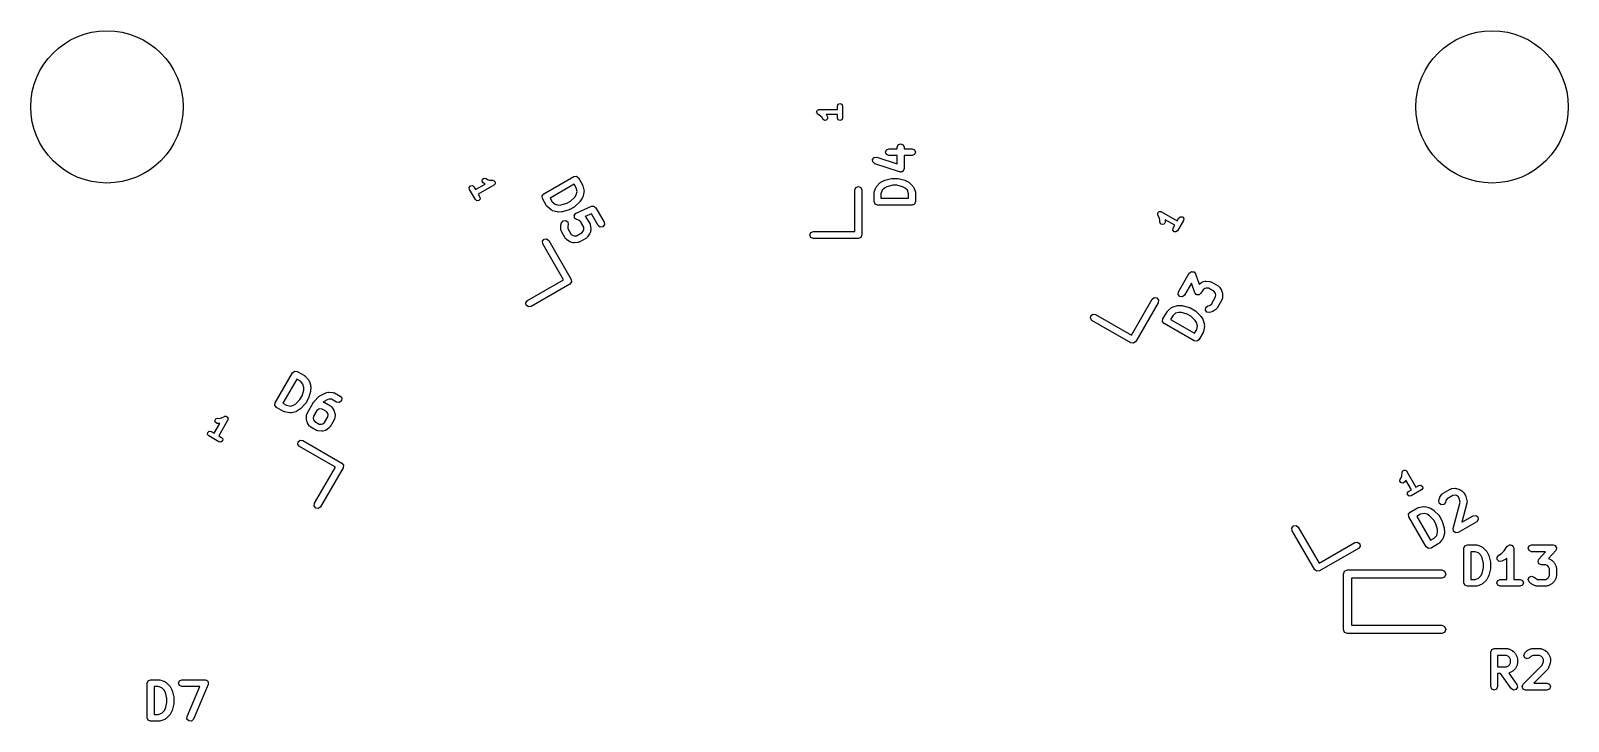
# Model space of a CAD drawing. Extents: x 2.713 to 3.587, y -2.799 to -1.925.
# Drawn here: x 2.713 to 3.587, y -2.318 to -1.925 of the extents above; entities that cross this region are included whole.
import ezdxf

# ---------------------------------------------------------------- set-up
doc = ezdxf.new("R2010")
doc.units = 0
doc.header["$MEASUREMENT"] = 0
doc.layers.add('BLACK', color=7, linetype='CONTINUOUS')

msp = doc.modelspace()

# ---------------------------------------------------------------- linework, layer by layer
at = {"layer": 'BLACK', "linetype": 'CONTINUOUS'}
for p, q in [((3.15935, -1.97146), (3.15951, -1.97106)), ((3.1594, -1.9716), (3.15935, -1.97146)), ((3.15937, -1.97175), (3.1594, -1.9716)), ((3.15961, -1.9721), (3.15937, -1.97175)), ((3.15951, -1.97106), (3.15959, -1.97064)), ((3.15959, -1.97064), (3.15972, -1.97055)), ((3.15978, -1.9725), (3.15961, -1.9721)), ((3.15972, -1.97055), (3.15978, -1.97041)), ((3.15978, -1.97041), (3.16018, -1.97025)), ((3.15992, -1.97256), (3.15978, -1.9725)), ((3.16, -1.97269), (3.15992, -1.97256)), ((3.16157, -1.97373), (3.16, -1.97269)), ((3.16018, -1.97025), (3.16053, -1.97001)), ((3.16053, -1.97001), (3.16068, -1.97004)), ((3.16068, -1.97004), (3.16082, -1.96998)), ((3.16082, -1.96998), (3.17116, -1.96998)), ((3.16242, -1.97458), (3.16157, -1.97373)), ((3.16288, -1.97549), (3.16242, -1.97458)), ((3.17116, -1.97293), (3.16482, -1.97293)), ((3.16482, -1.97293), (3.16495, -1.97305)), ((3.16495, -1.97305), (3.16552, -1.97417)), ((3.16552, -1.97417), (3.1656, -1.9753)), ((3.17116, -1.96808), (3.17159, -1.96704)), ((3.17116, -1.96998), (3.17116, -1.96808)), ((3.17116, -1.97483), (3.17116, -1.97293)), ((3.17159, -1.97588), (3.17116, -1.97483)), ((3.17159, -1.96704), (3.17263, -1.96661)), ((3.17263, -1.96661), (3.17368, -1.96704)), ((3.17368, -1.96704), (3.17411, -1.96808)), ((3.17411, -1.97483), (3.17368, -1.97588)), ((3.17411, -1.96808), (3.17411, -1.97483)), ((3.16373, -1.97623), (3.16288, -1.97549)), ((3.16486, -1.97615), (3.16373, -1.97623)), ((3.1656, -1.9753), (3.16486, -1.97615)), ((3.17263, -1.97631), (3.17159, -1.97588)), ((3.17368, -1.97588), (3.17263, -1.97631)), ((3.19911, -1.99289), (3.2005, -1.99231)), ((3.2005, -1.99231), (3.2051, -1.99231)), ((3.2051, -1.99147), (3.20567, -1.99008)), ((3.2051, -1.99231), (3.2051, -1.99147)), ((3.20567, -1.99008), (3.20706, -1.9895)), ((3.20706, -1.9895), (3.20846, -1.99008)), ((3.20846, -1.99008), (3.20903, -1.99147)), ((3.20903, -1.99147), (3.20903, -1.99231)), ((3.20903, -1.99231), (3.21363, -1.99231)), ((3.21363, -1.99231), (3.21502, -1.99289)), ((3.19114, -1.99835), (3.19212, -1.99721)), ((3.19124, -1.99985), (3.19114, -1.99835)), ((3.19238, -2.00084), (3.19124, -1.99985)), ((3.19212, -1.99721), (3.19363, -1.9971)), ((3.20644, -2.00552), (3.19238, -2.00084)), ((3.19363, -1.9971), (3.2051, -2.00092)), ((3.19853, -1.99428), (3.19911, -1.99289)), ((3.19911, -1.99567), (3.19853, -1.99428)), ((3.2005, -1.99625), (3.19911, -1.99567)), ((3.2051, -1.99625), (3.2005, -1.99625)), ((3.2051, -2.00092), (3.2051, -1.99625)), ((3.21363, -1.99625), (3.20903, -1.99625)), ((3.20903, -1.99625), (3.20903, -2.00366)), ((3.21502, -1.99567), (3.21363, -1.99625)), ((3.21502, -1.99289), (3.21559, -1.99428)), ((3.21559, -1.99428), (3.21502, -1.99567)), ((2.96915, -2.01076), (2.96936, -2.00965)), ((2.96936, -2.00965), (2.9703, -2.00902)), ((2.9703, -2.00902), (2.97141, -2.00923)), ((2.97141, -2.00923), (2.97226, -2.00979)), ((2.97226, -2.00979), (2.97342, -2.0101)), ((2.97342, -2.0101), (2.9753, -2.01023)), ((2.9753, -2.01023), (2.97544, -2.01029)), ((3.00422, -2.01795), (3.02126, -2.00811)), ((3.02126, -2.00811), (3.02276, -2.00791)), ((3.02276, -2.00791), (3.02395, -2.00883)), ((3.02395, -2.00883), (3.0263, -2.01289)), ((3.19797, -2.01032), (3.19815, -2.01018)), ((3.19815, -2.01018), (3.2019, -2.00925)), ((3.2019, -2.00925), (3.20215, -2.00928)), ((3.20215, -2.00928), (3.20238, -2.00919)), ((3.20238, -2.00919), (3.20519, -2.00919)), ((3.20519, -2.00919), (3.20542, -2.00928)), ((3.20542, -2.00928), (3.20567, -2.00925)), ((3.20567, -2.00925), (3.20942, -2.01018)), ((3.20677, -2.0055), (3.20644, -2.00552)), ((3.20706, -2.00562), (3.20677, -2.0055)), ((3.20749, -2.00545), (3.20706, -2.00562)), ((3.20795, -2.00542), (3.20749, -2.00545)), ((3.20816, -2.00517), (3.20795, -2.00542)), ((3.20846, -2.00505), (3.20816, -2.00517)), ((3.20863, -2.00462), (3.20846, -2.00505)), ((3.20893, -2.00428), (3.20863, -2.00462)), ((3.20903, -2.00366), (3.20891, -2.00395)), ((3.20891, -2.00395), (3.20893, -2.00428)), ((3.20942, -2.01018), (3.2096, -2.01032)), ((2.96186, -2.0143), (2.96255, -2.0134)), ((2.96201, -2.01542), (2.96186, -2.0143)), ((2.96538, -2.02126), (2.96201, -2.01542)), ((2.96255, -2.0134), (2.96367, -2.01326)), ((2.96367, -2.01326), (2.96457, -2.01394)), ((2.96457, -2.01394), (2.96552, -2.01559)), ((2.96552, -2.01559), (2.971, -2.01242)), ((2.97594, -2.01298), (2.96699, -2.01814)), ((2.96699, -2.01814), (2.96794, -2.01979)), ((2.96978, -2.0117), (2.96915, -2.01076)), ((2.97083, -2.01239), (2.96978, -2.0117)), ((2.971, -2.01242), (2.97083, -2.01239)), ((2.97544, -2.01029), (2.97559, -2.01027)), ((2.97559, -2.01027), (2.97593, -2.01053)), ((2.97593, -2.01053), (2.97631, -2.01072)), ((2.97604, -2.01286), (2.97594, -2.01298)), ((2.97618, -2.01281), (2.97604, -2.01286)), ((2.97637, -2.01242), (2.97618, -2.01281)), ((2.97631, -2.01072), (2.97636, -2.01087)), ((2.97636, -2.01087), (2.97648, -2.01096)), ((2.97663, -2.01208), (2.97637, -2.01242)), ((2.97648, -2.01096), (2.97654, -2.01139)), ((2.97654, -2.01139), (2.97668, -2.01179)), ((2.97668, -2.01179), (2.97661, -2.01193)), ((2.97661, -2.01193), (2.97663, -2.01208)), ((3.0033, -2.01914), (3.00422, -2.01795)), ((3.02153, -2.0125), (3.00789, -2.02037)), ((3.02273, -2.01458), (3.02153, -2.0125)), ((3.02182, -2.01982), (3.02268, -2.01852)), ((3.02268, -2.01852), (3.02316, -2.01671)), ((3.02316, -2.01671), (3.02273, -2.01458)), ((3.0263, -2.01289), (3.02634, -2.01321)), ((3.02634, -2.01321), (3.02652, -2.01348)), ((3.02709, -2.01728), (3.0264, -2.01985)), ((3.02652, -2.01348), (3.02711, -2.01638)), ((3.02711, -2.01638), (3.02703, -2.01683)), ((3.02703, -2.01683), (3.02709, -2.01728)), ((3.1811, -2.01575), (3.18168, -2.01436)), ((3.1811, -2.03937), (3.1811, -2.01575)), ((3.18168, -2.01436), (3.18307, -2.01378)), ((3.18307, -2.01378), (3.18446, -2.01436)), ((3.18446, -2.01436), (3.18504, -2.01575)), ((3.18504, -2.01575), (3.18504, -2.04134)), ((3.19197, -2.01772), (3.1921, -2.01742)), ((3.19197, -2.0224), (3.19197, -2.01772)), ((3.19207, -2.01709), (3.19301, -2.01428)), ((3.1921, -2.01742), (3.19207, -2.01709)), ((3.19301, -2.01428), (3.19331, -2.01394)), ((3.19331, -2.01394), (3.19349, -2.01351)), ((3.19349, -2.01351), (3.19536, -2.01164)), ((3.19536, -2.01164), (3.19566, -2.01151)), ((3.19566, -2.01151), (3.19587, -2.01127)), ((3.19587, -2.01127), (3.19775, -2.01033)), ((3.1966, -2.01597), (3.19591, -2.01804)), ((3.19591, -2.01804), (3.19591, -2.02043)), ((3.19792, -2.01465), (3.1966, -2.01597)), ((3.19775, -2.01033), (3.19797, -2.01032)), ((3.19932, -2.01395), (3.19792, -2.01465)), ((3.20262, -2.01312), (3.19932, -2.01395)), ((3.20495, -2.01312), (3.20262, -2.01312)), ((3.20825, -2.01395), (3.20495, -2.01312)), ((3.20965, -2.01465), (3.20825, -2.01395)), ((3.2096, -2.01032), (3.20982, -2.01033)), ((3.21097, -2.01597), (3.20965, -2.01465)), ((3.20982, -2.01033), (3.21169, -2.01127)), ((3.21166, -2.01804), (3.21097, -2.01597)), ((3.21166, -2.02043), (3.21166, -2.01804)), ((3.21169, -2.01127), (3.21191, -2.01151)), ((3.21191, -2.01151), (3.21221, -2.01164)), ((3.21221, -2.01164), (3.21408, -2.01351)), ((3.21408, -2.01351), (3.21426, -2.01394)), ((3.21426, -2.01394), (3.21456, -2.01428)), ((3.21456, -2.01428), (3.21549, -2.01709)), ((3.21549, -2.01709), (3.21547, -2.01742)), ((3.21547, -2.01742), (3.21559, -2.01772)), ((3.21559, -2.01772), (3.21559, -2.0224)), ((2.96628, -2.02195), (2.96538, -2.02126)), ((2.9674, -2.02181), (2.96628, -2.02195)), ((2.96809, -2.02091), (2.9674, -2.02181)), ((2.96794, -2.01979), (2.96809, -2.02091)), ((3.0035, -2.02064), (3.0033, -2.01914)), ((3.00584, -2.0247), (3.0035, -2.02064)), ((3.0061, -2.02489), (3.00584, -2.0247)), ((3.00624, -2.02519), (3.0061, -2.02489)), ((3.00846, -2.02715), (3.00624, -2.02519)), ((3.00789, -2.02037), (3.00909, -2.02245)), ((3.00889, -2.0273), (3.00846, -2.02715)), ((3.00925, -2.02758), (3.00889, -2.0273)), ((3.00909, -2.02245), (3.01072, -2.0239)), ((3.01181, -2.02827), (3.00925, -2.02758)), ((3.01072, -2.0239), (3.01252, -2.02438)), ((3.01252, -2.02438), (3.01408, -2.02429)), ((3.01408, -2.02429), (3.01736, -2.02335)), ((3.01867, -2.02707), (3.01496, -2.02813)), ((3.01736, -2.02335), (3.01937, -2.02219)), ((3.01887, -2.02692), (3.01867, -2.02707)), ((3.01912, -2.02688), (3.01887, -2.02692)), ((3.02155, -2.02548), (3.01912, -2.02688)), ((3.01937, -2.02219), (3.02182, -2.01982)), ((3.0217, -2.02528), (3.02155, -2.02548)), ((3.02193, -2.02519), (3.0217, -2.02528)), ((3.02471, -2.0225), (3.02193, -2.02519)), ((3.02269, -2.02894), (3.03128, -2.02507)), ((3.0248, -2.0223), (3.02471, -2.0225)), ((3.02499, -2.02217), (3.0248, -2.0223)), ((3.02614, -2.02042), (3.02499, -2.02217)), ((3.0262, -2.0201), (3.02614, -2.02042)), ((3.0264, -2.01985), (3.0262, -2.0201)), ((3.03128, -2.02507), (3.03194, -2.02504)), ((3.03194, -2.02504), (3.0326, -2.02496)), ((3.0326, -2.02496), (3.03268, -2.02502)), ((3.03268, -2.02502), (3.03279, -2.02502)), ((3.03279, -2.02502), (3.03327, -2.02547)), ((3.03327, -2.02547), (3.0338, -2.02588)), ((3.0338, -2.02588), (3.03848, -2.03399)), ((3.19255, -2.0238), (3.19197, -2.0224)), ((3.19197, -2.0224), (3.19197, -2.0224)), ((3.19394, -2.02437), (3.19255, -2.0238)), ((3.21363, -2.02437), (3.19394, -2.02437)), ((3.19591, -2.02043), (3.21166, -2.02043)), ((3.21502, -2.0238), (3.21363, -2.02437)), ((3.21559, -2.0224), (3.21502, -2.0238)), ((3.01213, -2.02823), (3.01181, -2.02827)), ((3.01244, -2.02833), (3.01213, -2.02823)), ((3.01453, -2.02821), (3.01244, -2.02833)), ((3.01389, -2.03635), (3.014, -2.03605)), ((3.01402, -2.03844), (3.01389, -2.03635)), ((3.01395, -2.03572), (3.0143, -2.03444)), ((3.014, -2.03605), (3.01395, -2.03572)), ((3.0143, -2.03444), (3.01521, -2.03325)), ((3.01473, -2.02811), (3.01453, -2.02821)), ((3.01496, -2.02813), (3.01473, -2.02811)), ((3.01521, -2.03325), (3.01671, -2.03305)), ((3.01671, -2.03305), (3.0179, -2.03397)), ((3.0181, -2.03546), (3.01784, -2.03643)), ((3.01784, -2.03643), (3.01792, -2.03774)), ((3.0179, -2.03397), (3.0181, -2.03546)), ((3.0216, -2.03023), (3.02167, -2.03014)), ((3.02169, -2.03088), (3.0216, -2.03023)), ((3.02166, -2.03004), (3.02212, -2.02956)), ((3.02167, -2.03014), (3.02166, -2.03004)), ((3.02171, -2.03154), (3.02169, -2.03088)), ((3.02179, -2.03162), (3.02171, -2.03154)), ((3.0218, -2.03172), (3.02179, -2.03162)), ((3.02233, -2.03212), (3.0218, -2.03172)), ((3.02212, -2.02956), (3.02252, -2.02903)), ((3.02281, -2.03258), (3.02233, -2.03212)), ((3.02252, -2.02903), (3.02262, -2.02902)), ((3.02262, -2.02902), (3.02269, -2.02894)), ((3.02291, -2.03257), (3.02281, -2.03258)), ((3.02299, -2.03264), (3.02291, -2.03257)), ((3.02397, -2.0329), (3.02299, -2.03264)), ((3.02506, -2.03362), (3.02397, -2.0329)), ((3.02694, -2.03687), (3.02506, -2.03362)), ((3.03128, -2.02939), (3.02785, -2.03093)), ((3.02785, -2.03093), (3.02788, -2.03097)), ((3.02788, -2.03097), (3.02824, -2.03125)), ((3.02824, -2.03125), (3.03058, -2.03531)), ((3.03058, -2.03531), (3.03064, -2.03576)), ((3.03064, -2.03576), (3.03084, -2.03617)), ((3.03084, -2.03617), (3.03097, -2.03827)), ((3.03507, -2.03596), (3.03128, -2.02939)), ((3.03627, -2.03688), (3.03507, -2.03596)), ((3.03868, -2.03549), (3.03776, -2.03668)), ((3.03848, -2.03399), (3.03868, -2.03549)), ((3.35327, -2.0298), (3.35332, -2.02937)), ((3.35336, -2.02992), (3.35327, -2.0298)), ((3.3533, -2.02894), (3.3534, -2.02883)), ((3.35332, -2.02937), (3.3533, -2.02894)), ((3.35337, -2.03007), (3.35336, -2.02992)), ((3.3542, -2.03176), (3.35337, -2.03007)), ((3.3534, -2.02883), (3.35342, -2.02868)), ((3.35342, -2.02868), (3.35376, -2.02841)), ((3.35376, -2.02841), (3.35404, -2.02809)), ((3.35404, -2.02809), (3.35419, -2.02808)), ((3.35419, -2.02808), (3.35431, -2.02799)), ((3.35452, -2.03292), (3.3542, -2.03176)), ((3.35431, -2.02799), (3.35474, -2.02804)), ((3.35446, -2.03394), (3.35452, -2.03292)), ((3.35482, -2.035), (3.35446, -2.03394)), ((3.35474, -2.02804), (3.35517, -2.02802)), ((3.35584, -2.0355), (3.35482, -2.035)), ((3.35517, -2.02802), (3.35528, -2.02812)), ((3.35528, -2.02812), (3.35543, -2.02814)), ((3.35543, -2.02814), (3.36438, -2.0333)), ((3.35691, -2.03513), (3.35584, -2.0355)), ((3.3574, -2.03411), (3.35691, -2.03513)), ((3.35748, -2.03286), (3.3574, -2.03411)), ((3.36291, -2.03586), (3.35742, -2.03269)), ((3.35742, -2.03269), (3.35748, -2.03286)), ((3.36196, -2.0375), (3.36291, -2.03586)), ((3.36438, -2.0333), (3.36533, -2.03166)), ((3.36789, -2.03314), (3.36451, -2.03898)), ((3.36533, -2.03166), (3.36623, -2.03097)), ((3.36623, -2.03097), (3.36735, -2.03112)), ((3.36735, -2.03112), (3.36804, -2.03202)), ((3.36804, -2.03202), (3.36789, -2.03314)), ((3.00346, -2.04492), (3.00437, -2.04373)), ((3.00365, -2.04642), (3.00346, -2.04492)), ((3.00437, -2.04373), (3.00587, -2.04353)), ((3.00587, -2.04353), (3.00706, -2.04445)), ((3.00706, -2.04445), (3.01986, -2.06661)), ((3.01422, -2.03886), (3.01402, -2.03844)), ((3.01428, -2.03931), (3.01422, -2.03886)), ((3.01662, -2.04337), (3.01428, -2.03931)), ((3.01698, -2.04365), (3.01662, -2.04337)), ((3.01724, -2.04403), (3.01698, -2.04365)), ((3.01899, -2.04518), (3.01724, -2.04403)), ((3.01792, -2.03774), (3.0198, -2.041)), ((3.01931, -2.04524), (3.01899, -2.04518)), ((3.0198, -2.041), (3.02089, -2.04172)), ((3.02089, -2.04172), (3.02155, -2.0419)), ((3.02155, -2.0419), (3.02286, -2.04182)), ((3.02286, -2.04182), (3.02612, -2.03994)), ((3.02849, -2.04312), (3.02443, -2.04546)), ((3.02612, -2.03994), (3.02684, -2.03885)), ((3.02684, -2.03885), (3.02702, -2.03818)), ((3.02702, -2.03818), (3.02694, -2.03687)), ((3.02877, -2.04275), (3.02849, -2.04312)), ((3.02915, -2.0425), (3.02877, -2.04275)), ((3.0303, -2.04075), (3.02915, -2.0425)), ((3.03036, -2.04043), (3.0303, -2.04075)), ((3.03056, -2.04017), (3.03036, -2.04043)), ((3.0309, -2.03889), (3.03056, -2.04017)), ((3.03097, -2.03827), (3.03086, -2.03857)), ((3.03086, -2.03857), (3.0309, -2.03889)), ((3.03776, -2.03668), (3.03627, -2.03688)), ((3.15551, -2.04134), (3.15609, -2.03995)), ((3.15609, -2.04273), (3.15551, -2.04134)), ((3.15609, -2.03995), (3.15748, -2.03937)), ((3.15748, -2.04331), (3.15609, -2.04273)), ((3.15748, -2.03937), (3.1811, -2.03937)), ((3.18307, -2.04331), (3.15748, -2.04331)), ((3.18446, -2.04273), (3.18307, -2.04331)), ((3.18504, -2.04134), (3.18446, -2.04273)), ((3.36181, -2.03863), (3.36196, -2.0375)), ((3.3625, -2.03952), (3.36181, -2.03863)), ((3.36362, -2.03967), (3.3625, -2.03952)), ((3.36451, -2.03898), (3.36362, -2.03967)), ((3.01547, -2.06687), (3.00365, -2.04642)), ((3.01956, -2.04544), (3.01931, -2.04524)), ((3.02084, -2.04578), (3.01956, -2.04544)), ((3.02117, -2.04574), (3.02084, -2.04578)), ((3.02147, -2.04585), (3.02117, -2.04574)), ((3.02356, -2.04572), (3.02147, -2.04585)), ((3.02398, -2.04552), (3.02356, -2.04572)), ((3.02443, -2.04546), (3.02398, -2.04552)), ((3.37175, -2.06271), (3.37227, -2.06225)), ((3.37227, -2.06225), (3.37234, -2.06226)), ((3.37234, -2.06226), (3.37239, -2.06222)), ((3.37239, -2.06222), (3.37308, -2.06231)), ((3.37308, -2.06231), (3.37377, -2.06235)), ((3.37377, -2.06235), (3.37382, -2.0624)), ((3.37382, -2.0624), (3.37388, -2.06241)), ((3.37388, -2.06241), (3.37431, -2.06296)), ((2.99501, -2.07868), (3.01547, -2.06687)), ((3.01914, -2.0693), (2.99698, -2.08209)), ((3.02006, -2.0681), (3.01914, -2.0693)), ((3.01986, -2.06661), (3.02006, -2.0681)), ((3.02006, -2.0681), (3.02006, -2.0681)), ((3.3651, -2.07369), (3.3712, -2.06313)), ((3.37244, -2.06886), (3.36851, -2.07566)), ((3.3712, -2.06313), (3.37175, -2.06271)), ((3.37425, -2.07419), (3.37244, -2.06886)), ((3.37431, -2.06296), (3.37476, -2.06348)), ((3.37476, -2.06348), (3.37674, -2.06927)), ((3.37674, -2.06927), (3.37818, -2.06832)), ((3.37818, -2.06832), (3.3785, -2.06826)), ((3.3785, -2.06826), (3.37876, -2.06806)), ((3.37876, -2.06806), (3.38004, -2.06772)), ((3.38004, -2.06772), (3.38036, -2.06776)), ((3.38036, -2.06776), (3.38067, -2.06765)), ((3.38067, -2.06765), (3.38276, -2.06778)), ((3.38276, -2.06778), (3.38317, -2.06798)), ((3.38317, -2.06798), (3.38363, -2.06804)), ((3.38363, -2.06804), (3.38769, -2.07038)), ((3.38769, -2.07038), (3.38796, -2.07074)), ((3.38796, -2.07074), (3.38834, -2.071)), ((3.38834, -2.071), (3.3895, -2.07275)), ((2.99409, -2.07988), (2.99501, -2.07868)), ((2.99429, -2.08137), (2.99409, -2.07988)), ((3.3383, -2.09837), (3.35011, -2.07791)), ((3.35352, -2.07988), (3.34073, -2.10204)), ((3.35011, -2.07791), (3.35131, -2.077)), ((3.35131, -2.077), (3.3528, -2.07719)), ((3.3528, -2.07719), (3.35372, -2.07839)), ((3.35372, -2.07839), (3.35352, -2.07988)), ((3.36491, -2.07518), (3.3651, -2.07369)), ((3.36582, -2.07638), (3.36491, -2.07518)), ((3.36732, -2.07657), (3.36582, -2.07638)), ((3.36851, -2.07566), (3.36732, -2.07657)), ((3.37471, -2.07471), (3.37425, -2.07419)), ((3.37513, -2.07525), (3.37471, -2.07471)), ((3.3752, -2.07526), (3.37513, -2.07525)), ((3.37525, -2.07532), (3.3752, -2.07526)), ((3.37594, -2.07536), (3.37525, -2.07532)), ((3.37662, -2.07545), (3.37594, -2.07536)), ((3.37668, -2.07541), (3.37662, -2.07545)), ((3.37675, -2.07541), (3.37668, -2.07541)), ((3.37727, -2.07496), (3.37675, -2.07541)), ((3.37782, -2.07453), (3.37727, -2.07496)), ((3.37899, -2.0725), (3.37782, -2.07453)), ((3.38009, -2.07178), (3.37899, -2.0725)), ((3.38075, -2.0716), (3.38009, -2.07178)), ((3.38206, -2.07168), (3.38075, -2.0716)), ((3.38531, -2.07356), (3.38206, -2.07168)), ((3.38379, -2.08069), (3.38614, -2.07663)), ((3.38604, -2.07465), (3.38531, -2.07356)), ((3.38621, -2.07532), (3.38604, -2.07465)), ((3.38614, -2.07663), (3.38621, -2.07532)), ((3.38978, -2.07819), (3.38697, -2.08306)), ((3.3895, -2.07275), (3.38956, -2.07307)), ((3.38956, -2.07307), (3.38976, -2.07333)), ((3.38976, -2.07333), (3.3901, -2.07461)), ((3.38984, -2.07774), (3.38978, -2.07819)), ((3.39004, -2.07733), (3.38984, -2.07774)), ((3.39016, -2.07523), (3.39004, -2.07733)), ((3.3901, -2.07461), (3.39006, -2.07493)), ((3.39006, -2.07493), (3.39016, -2.07523)), ((2.99548, -2.08229), (2.99429, -2.08137)), ((2.99698, -2.08209), (2.99548, -2.08229)), ((3.31496, -2.08877), (3.31515, -2.08728)), ((3.31587, -2.08997), (3.31496, -2.08877)), ((3.31515, -2.08728), (3.31635, -2.08636)), ((3.31635, -2.08636), (3.31784, -2.08656)), ((3.31784, -2.08656), (3.3383, -2.09837)), ((3.3562, -2.08911), (3.35854, -2.08505)), ((3.35854, -2.08505), (3.3588, -2.08486)), ((3.3588, -2.08486), (3.35894, -2.08456)), ((3.35894, -2.08456), (3.36116, -2.0826)), ((3.36179, -2.0873), (3.36059, -2.08938)), ((3.36116, -2.0826), (3.36159, -2.08245)), ((3.36159, -2.08245), (3.36195, -2.08217)), ((3.36342, -2.08585), (3.36179, -2.0873)), ((3.36195, -2.08217), (3.36451, -2.08148)), ((3.36523, -2.08537), (3.36342, -2.08585)), ((3.36451, -2.08148), (3.36484, -2.08152)), ((3.36484, -2.08152), (3.36514, -2.08142)), ((3.36514, -2.08142), (3.36723, -2.08154)), ((3.36678, -2.08546), (3.36523, -2.08537)), ((3.37006, -2.0864), (3.36678, -2.08546)), ((3.36723, -2.08154), (3.36744, -2.08164)), ((3.36744, -2.08164), (3.36766, -2.08162)), ((3.36766, -2.08162), (3.37137, -2.08268)), ((3.37207, -2.08756), (3.37006, -2.0864)), ((3.37137, -2.08268), (3.37157, -2.08283)), ((3.37157, -2.08283), (3.37182, -2.08287)), ((3.37182, -2.08287), (3.37425, -2.08427)), ((3.37452, -2.08993), (3.37207, -2.08756)), ((3.37425, -2.08427), (3.3744, -2.08447)), ((3.3744, -2.08447), (3.37464, -2.08456)), ((3.37464, -2.08456), (3.37741, -2.08725)), ((3.37741, -2.08725), (3.3775, -2.08745)), ((3.3775, -2.08745), (3.37769, -2.08758)), ((3.37769, -2.08758), (3.37884, -2.08933)), ((3.38033, -2.08409), (3.38053, -2.08259)), ((3.38125, -2.08528), (3.38033, -2.08409)), ((3.38053, -2.08259), (3.38172, -2.08168)), ((3.38274, -2.08548), (3.38125, -2.08528)), ((3.38172, -2.08168), (3.38269, -2.08141)), ((3.38269, -2.08141), (3.38379, -2.08069)), ((3.38402, -2.08513), (3.38274, -2.08548)), ((3.38428, -2.08494), (3.38402, -2.08513)), ((3.3846, -2.08488), (3.38428, -2.08494)), ((3.38635, -2.08372), (3.3846, -2.08488)), ((3.3866, -2.08334), (3.38635, -2.08372)), ((3.38697, -2.08306), (3.3866, -2.08334)), ((3.33804, -2.10276), (3.31587, -2.08997)), ((3.356, -2.09061), (3.3562, -2.08911)), ((3.35692, -2.0918), (3.356, -2.09061)), ((3.37397, -2.10164), (3.35692, -2.0918)), ((3.36059, -2.08938), (3.37423, -2.09725)), ((3.37423, -2.09725), (3.37543, -2.09517)), ((3.37538, -2.09123), (3.37452, -2.08993)), ((3.37587, -2.09304), (3.37538, -2.09123)), ((3.37543, -2.09517), (3.37587, -2.09304)), ((3.379, -2.09686), (3.37665, -2.10092)), ((3.37884, -2.08933), (3.37891, -2.08965)), ((3.37891, -2.08965), (3.3791, -2.0899)), ((3.37904, -2.09654), (3.379, -2.09686)), ((3.37922, -2.09627), (3.37904, -2.09654)), ((3.3791, -2.0899), (3.37979, -2.09247)), ((3.37982, -2.09337), (3.37922, -2.09627)), ((3.37979, -2.09247), (3.37973, -2.09292)), ((3.37973, -2.09292), (3.37982, -2.09337)), ((3.33953, -2.10296), (3.33804, -2.10276)), ((3.34073, -2.10204), (3.33953, -2.10296)), ((3.33953, -2.10296), (3.33953, -2.10296)), ((3.33953, -2.10296), (3.33953, -2.10296)), ((3.37546, -2.10184), (3.37397, -2.10164)), ((3.37665, -2.10092), (3.37546, -2.10184)), ((3.37546, -2.10184), (3.37546, -2.10184)), ((3.37546, -2.10184), (3.37546, -2.10184)), ((2.85157, -2.13677), (2.86141, -2.11972)), ((2.86384, -2.12339), (2.85596, -2.13703)), ((2.86141, -2.11972), (2.86261, -2.1188)), ((2.86261, -2.1188), (2.8641, -2.119)), ((2.86591, -2.12459), (2.86384, -2.12339)), ((2.8641, -2.119), (2.86816, -2.12134)), ((2.86816, -2.12134), (2.86836, -2.1216)), ((2.86836, -2.1216), (2.86865, -2.12174)), ((2.86865, -2.12174), (2.87061, -2.12396)), ((2.86736, -2.12622), (2.86591, -2.12459)), ((2.86681, -2.13286), (2.86775, -2.12958)), ((2.86784, -2.12803), (2.86736, -2.12622)), ((2.86775, -2.12958), (2.86784, -2.12803)), ((2.87159, -2.13046), (2.87053, -2.13417)), ((2.87061, -2.12396), (2.87076, -2.12439)), ((2.87076, -2.12439), (2.87104, -2.12475)), ((2.87104, -2.12475), (2.87173, -2.12732)), ((2.87167, -2.13004), (2.87157, -2.13024)), ((2.87157, -2.13024), (2.87159, -2.13046)), ((2.87179, -2.12794), (2.87167, -2.13004)), ((2.87173, -2.12732), (2.87169, -2.12764)), ((2.87169, -2.12764), (2.87179, -2.12794)), ((2.87695, -2.13284), (2.87998, -2.13134)), ((2.87998, -2.13134), (2.88018, -2.13133)), ((2.88018, -2.13133), (2.88034, -2.1312)), ((2.88034, -2.1312), (2.88162, -2.13086)), ((2.88162, -2.13086), (2.88194, -2.1309)), ((2.88194, -2.1309), (2.88225, -2.1308)), ((2.88225, -2.1308), (2.88434, -2.13092)), ((2.88434, -2.13092), (2.88475, -2.13112)), ((2.88475, -2.13112), (2.88521, -2.13118)), ((2.88521, -2.13118), (2.88845, -2.13306)), ((2.85137, -2.13826), (2.85157, -2.13677)), ((2.85229, -2.13945), (2.85137, -2.13826)), ((2.85635, -2.1418), (2.85229, -2.13945)), ((2.85596, -2.13703), (2.85804, -2.13823)), ((2.85804, -2.13823), (2.86017, -2.13867)), ((2.86017, -2.13867), (2.86198, -2.13818)), ((2.86198, -2.13818), (2.86328, -2.13732)), ((2.86328, -2.13732), (2.86565, -2.13487)), ((2.86563, -2.14049), (2.86388, -2.14164)), ((2.86576, -2.1403), (2.86563, -2.14049)), ((2.86565, -2.13487), (2.86681, -2.13286)), ((2.86596, -2.14022), (2.86576, -2.1403)), ((2.86865, -2.13744), (2.86596, -2.14022)), ((2.86874, -2.1372), (2.86865, -2.13744)), ((2.86894, -2.13705), (2.86874, -2.1372)), ((2.87034, -2.13462), (2.86894, -2.13705)), ((2.86968, -2.14289), (2.87343, -2.1364)), ((2.87038, -2.13437), (2.87034, -2.13462)), ((2.87053, -2.13417), (2.87038, -2.13437)), ((2.8752, -2.1412), (2.87332, -2.14446)), ((2.87343, -2.1364), (2.87363, -2.13625)), ((2.87363, -2.13625), (2.87372, -2.13601)), ((2.87372, -2.13601), (2.8764, -2.13324)), ((2.87629, -2.14048), (2.8752, -2.1412)), ((2.87696, -2.1403), (2.87629, -2.14048)), ((2.8764, -2.13324), (2.87672, -2.1331)), ((2.87672, -2.1331), (2.87695, -2.13284)), ((2.87827, -2.14038), (2.87696, -2.1403)), ((2.88071, -2.14179), (2.87827, -2.14038)), ((2.879, -2.13622), (2.87875, -2.13647)), ((2.87875, -2.13647), (2.87897, -2.13648)), ((2.87897, -2.13648), (2.87938, -2.13668)), ((2.88155, -2.13496), (2.879, -2.13622)), ((2.87938, -2.13668), (2.87983, -2.13674)), ((2.87983, -2.13674), (2.88308, -2.13862)), ((2.88233, -2.13475), (2.88155, -2.13496)), ((2.88364, -2.13483), (2.88233, -2.13475)), ((2.88308, -2.13862), (2.88336, -2.13898)), ((2.88336, -2.13898), (2.88374, -2.13924)), ((2.88648, -2.13647), (2.88364, -2.13483)), ((2.88374, -2.13924), (2.88489, -2.14098)), ((2.88489, -2.14098), (2.88495, -2.1413)), ((2.88495, -2.1413), (2.88515, -2.14156)), ((2.88798, -2.13666), (2.88648, -2.13647)), ((2.88917, -2.13575), (2.88798, -2.13666)), ((2.88845, -2.13306), (2.88937, -2.13425)), ((2.88937, -2.13425), (2.88917, -2.13575)), ((2.81687, -2.15407), (2.82004, -2.14859)), ((2.81723, -2.147), (2.81773, -2.14599)), ((2.8176, -2.14807), (2.81723, -2.147)), ((2.81862, -2.14857), (2.8176, -2.14807)), ((2.81773, -2.14599), (2.8188, -2.14562)), ((2.81987, -2.14864), (2.81862, -2.14857)), ((2.8188, -2.14562), (2.81981, -2.14568)), ((2.8246, -2.1466), (2.81943, -2.15555)), ((2.81981, -2.14568), (2.82098, -2.14537)), ((2.82004, -2.14859), (2.81987, -2.14864)), ((2.82098, -2.14537), (2.82266, -2.14453)), ((2.82266, -2.14453), (2.82281, -2.14452)), ((2.82281, -2.14452), (2.82293, -2.14443)), ((2.82293, -2.14443), (2.82336, -2.14449)), ((2.82336, -2.14449), (2.82379, -2.14446)), ((2.82379, -2.14446), (2.8239, -2.14456)), ((2.8239, -2.14456), (2.82406, -2.14458)), ((2.82406, -2.14458), (2.82432, -2.14492)), ((2.82432, -2.14492), (2.82464, -2.1452)), ((2.82462, -2.14645), (2.8246, -2.1466)), ((2.82472, -2.14633), (2.82462, -2.14645)), ((2.82464, -2.1452), (2.82465, -2.14536)), ((2.82465, -2.14536), (2.82474, -2.14548)), ((2.82474, -2.14548), (2.82469, -2.1459)), ((2.82469, -2.1459), (2.82472, -2.14633)), ((2.85667, -2.14184), (2.85635, -2.1418)), ((2.85694, -2.14202), (2.85667, -2.14184)), ((2.85984, -2.14262), (2.85694, -2.14202)), ((2.86029, -2.14253), (2.85984, -2.14262)), ((2.86074, -2.14259), (2.86029, -2.14253)), ((2.86331, -2.1419), (2.86074, -2.14259)), ((2.86356, -2.14171), (2.86331, -2.1419)), ((2.86388, -2.14164), (2.86356, -2.14171)), ((2.86929, -2.14585), (2.86942, -2.14376)), ((2.8694, -2.14616), (2.86929, -2.14585)), ((2.86936, -2.14648), (2.8694, -2.14616)), ((2.8697, -2.14776), (2.86936, -2.14648)), ((2.86942, -2.14376), (2.86962, -2.14335)), ((2.86962, -2.14335), (2.86968, -2.14289)), ((2.8699, -2.14802), (2.8697, -2.14776)), ((2.86996, -2.14833), (2.8699, -2.14802)), ((2.87111, -2.15008), (2.86996, -2.14833)), ((2.87332, -2.14446), (2.87324, -2.14577)), ((2.87324, -2.14577), (2.87342, -2.14643)), ((2.87342, -2.14643), (2.87414, -2.14753)), ((2.87414, -2.14753), (2.87658, -2.14894)), ((2.87658, -2.14894), (2.87789, -2.14902)), ((2.87789, -2.14902), (2.87856, -2.14884)), ((2.87856, -2.14884), (2.87965, -2.14811)), ((2.87965, -2.14811), (2.88153, -2.14486)), ((2.88143, -2.14289), (2.88071, -2.14179)), ((2.88161, -2.14355), (2.88143, -2.14289)), ((2.88153, -2.14486), (2.88161, -2.14355)), ((2.88517, -2.14643), (2.88283, -2.15049)), ((2.88515, -2.14156), (2.88549, -2.14284)), ((2.88523, -2.14597), (2.88517, -2.14643)), ((2.88543, -2.14556), (2.88523, -2.14597)), ((2.88556, -2.14347), (2.88543, -2.14556)), ((2.88549, -2.14284), (2.88545, -2.14316)), ((2.88545, -2.14316), (2.88556, -2.14347)), ((2.81306, -2.15478), (2.81321, -2.15366)), ((2.81375, -2.15568), (2.81306, -2.15478)), ((2.81321, -2.15366), (2.81411, -2.15297)), ((2.8196, -2.15905), (2.81375, -2.15568)), ((2.81411, -2.15297), (2.81523, -2.15312)), ((2.81523, -2.15312), (2.81687, -2.15407)), ((2.81943, -2.15555), (2.82107, -2.1565)), ((2.82161, -2.15851), (2.82072, -2.1592)), ((2.82107, -2.1565), (2.82176, -2.15739)), ((2.82176, -2.15739), (2.82161, -2.15851)), ((2.86459, -2.15901), (2.86579, -2.15809)), ((2.86579, -2.15809), (2.86728, -2.15829)), ((2.86728, -2.15829), (2.88944, -2.17109)), ((2.87149, -2.15034), (2.87111, -2.15008)), ((2.87177, -2.1507), (2.87149, -2.15034)), ((2.87502, -2.15258), (2.87177, -2.1507)), ((2.87547, -2.15264), (2.87502, -2.15258)), ((2.87588, -2.15284), (2.87547, -2.15264)), ((2.87798, -2.15296), (2.87588, -2.15284)), ((2.87828, -2.15286), (2.87798, -2.15296)), ((2.8786, -2.1529), (2.87828, -2.15286)), ((2.87988, -2.15256), (2.8786, -2.1529)), ((2.88014, -2.15236), (2.87988, -2.15256)), ((2.88046, -2.1523), (2.88014, -2.15236)), ((2.88221, -2.15114), (2.88046, -2.1523)), ((2.88247, -2.15076), (2.88221, -2.15114)), ((2.88283, -2.15049), (2.88247, -2.15076)), ((2.82072, -2.1592), (2.8196, -2.15905)), ((2.8644, -2.1605), (2.86459, -2.15901)), ((2.86531, -2.1617), (2.8644, -2.1605)), ((2.88577, -2.17351), (2.86531, -2.1617)), ((2.87396, -2.19397), (2.88577, -2.17351)), ((2.89017, -2.17377), (2.87737, -2.19594)), ((2.88944, -2.17109), (2.89036, -2.17228)), ((2.89036, -2.17228), (2.89017, -2.17377)), ((3.49219, -2.17616), (3.49245, -2.17582)), ((3.49221, -2.17631), (3.49219, -2.17616)), ((3.49245, -2.17582), (3.49264, -2.17543)), ((3.49264, -2.17543), (3.49278, -2.17539)), ((3.49278, -2.17539), (3.49287, -2.17527)), ((3.49287, -2.17527), (3.4933, -2.17521)), ((3.4933, -2.17521), (3.49371, -2.17507)), ((3.49371, -2.17507), (3.49384, -2.17514)), ((3.49384, -2.17514), (3.49399, -2.17512)), ((3.49399, -2.17512), (3.49434, -2.17538)), ((3.49434, -2.17538), (3.49472, -2.17557)), ((3.49472, -2.17557), (3.49477, -2.17571)), ((3.49477, -2.17571), (3.49489, -2.17581)), ((3.49489, -2.17581), (3.50006, -2.18476)), ((3.49093, -2.18145), (3.49114, -2.18034)), ((3.49156, -2.18239), (3.49093, -2.18145)), ((3.49114, -2.18034), (3.49171, -2.17949)), ((3.49267, -2.1826), (3.49156, -2.18239)), ((3.49171, -2.17949), (3.49202, -2.17833)), ((3.49202, -2.17833), (3.49214, -2.17645)), ((3.49214, -2.17645), (3.49221, -2.17631)), ((3.49361, -2.18197), (3.49267, -2.1826)), ((3.4943, -2.18092), (3.49361, -2.18197)), ((3.49433, -2.18075), (3.4943, -2.18092)), ((3.4975, -2.18623), (3.49433, -2.18075)), ((3.50006, -2.18476), (3.5017, -2.18381)), ((3.5017, -2.18381), (3.50282, -2.18366)), ((3.50282, -2.18366), (3.50372, -2.18435)), ((3.50372, -2.18435), (3.50387, -2.18547)), ((3.49517, -2.18808), (3.49586, -2.18718)), ((3.49532, -2.1892), (3.49517, -2.18808)), ((3.49621, -2.18989), (3.49532, -2.1892)), ((3.49586, -2.18718), (3.4975, -2.18623)), ((3.49733, -2.18974), (3.49621, -2.18989)), ((3.50318, -2.18636), (3.49733, -2.18974)), ((3.50387, -2.18547), (3.50318, -2.18636)), ((3.51305, -2.19242), (3.51339, -2.19114)), ((3.51324, -2.19392), (3.51305, -2.19242)), ((3.51339, -2.19114), (3.51359, -2.19088)), ((3.51359, -2.19088), (3.51365, -2.19057)), ((3.51365, -2.19057), (3.5148, -2.18882)), ((3.5148, -2.18882), (3.51518, -2.18856)), ((3.51518, -2.18856), (3.51546, -2.1882)), ((3.51546, -2.1882), (3.51952, -2.18585)), ((3.51685, -2.19344), (3.51593, -2.19464)), ((3.51711, -2.19247), (3.51685, -2.19344)), ((3.51783, -2.19137), (3.51711, -2.19247)), ((3.52109, -2.1895), (3.51783, -2.19137)), ((3.51952, -2.18585), (3.51997, -2.18579)), ((3.51997, -2.18579), (3.52039, -2.18559)), ((3.52039, -2.18559), (3.52248, -2.18547)), ((3.5224, -2.18942), (3.52109, -2.1895)), ((3.52114, -2.20832), (3.52514, -2.1934)), ((3.52306, -2.1896), (3.5224, -2.18942)), ((3.52248, -2.18547), (3.52278, -2.18557)), ((3.52278, -2.18557), (3.52311, -2.18553)), ((3.52415, -2.19032), (3.52306, -2.1896)), ((3.52311, -2.18553), (3.52439, -2.18587)), ((3.5247, -2.19126), (3.52415, -2.19032)), ((3.52439, -2.18587), (3.52464, -2.18607)), ((3.52464, -2.18607), (3.52496, -2.18613)), ((3.52514, -2.1934), (3.5247, -2.19126)), ((3.52496, -2.18613), (3.52671, -2.18729)), ((3.52671, -2.18729), (3.52697, -2.18767)), ((3.52697, -2.18767), (3.52733, -2.18795)), ((3.52733, -2.18795), (3.52827, -2.18957)), ((3.52827, -2.18957), (3.52831, -2.18989)), ((3.52831, -2.18989), (3.52849, -2.19016)), ((3.52849, -2.19016), (3.52909, -2.19306)), ((3.52909, -2.19306), (3.529, -2.19351)), ((3.529, -2.19351), (3.52906, -2.19397)), ((2.87376, -2.19546), (2.87396, -2.19397)), ((2.87468, -2.19666), (2.87376, -2.19546)), ((2.87617, -2.19685), (2.87468, -2.19666)), ((2.87737, -2.19594), (2.87617, -2.19685)), ((3.49587, -2.20017), (3.49679, -2.19898)), ((3.49607, -2.20167), (3.49587, -2.20017)), ((3.50591, -2.21871), (3.49607, -2.20167)), ((3.49679, -2.19898), (3.50085, -2.19663)), ((3.50254, -2.2002), (3.50046, -2.2014)), ((3.50046, -2.2014), (3.50834, -2.21504)), ((3.50085, -2.19663), (3.50117, -2.19659)), ((3.50117, -2.19659), (3.50144, -2.19641)), ((3.50144, -2.19641), (3.50434, -2.19582)), ((3.50468, -2.19977), (3.50254, -2.2002)), ((3.50434, -2.19582), (3.50479, -2.1959)), ((3.50648, -2.20025), (3.50468, -2.19977)), ((3.50479, -2.1959), (3.50525, -2.19584)), ((3.50525, -2.19584), (3.50781, -2.19653)), ((3.50778, -2.20111), (3.50648, -2.20025)), ((3.51015, -2.20356), (3.50778, -2.20111)), ((3.50781, -2.19653), (3.50806, -2.19673)), ((3.50806, -2.19673), (3.50838, -2.19679)), ((3.50838, -2.19679), (3.51013, -2.19794)), ((3.51013, -2.19794), (3.51026, -2.19813)), ((3.51026, -2.19813), (3.51046, -2.19822)), ((3.51046, -2.19822), (3.51315, -2.201)), ((3.51315, -2.201), (3.51324, -2.20123)), ((3.51444, -2.19483), (3.51324, -2.19392)), ((3.51324, -2.20123), (3.51344, -2.20138)), ((3.51344, -2.20138), (3.51484, -2.20382)), ((3.51593, -2.19464), (3.51444, -2.19483)), ((3.52906, -2.19397), (3.52617, -2.20474)), ((3.52617, -2.20474), (3.53261, -2.20103)), ((3.53261, -2.20103), (3.5341, -2.20083)), ((3.5341, -2.20083), (3.5353, -2.20175)), ((3.5353, -2.20175), (3.5355, -2.20324)), ((3.42952, -2.20808), (3.43044, -2.20689)), ((3.42972, -2.20958), (3.42952, -2.20808)), ((3.44251, -2.23174), (3.42972, -2.20958)), ((3.43044, -2.20689), (3.43193, -2.20669)), ((3.43193, -2.20669), (3.43313, -2.20761)), ((3.43313, -2.20761), (3.44494, -2.22806)), ((3.51131, -2.20557), (3.51015, -2.20356)), ((3.51225, -2.20885), (3.51131, -2.20557)), ((3.51186, -2.21221), (3.51234, -2.21041)), ((3.51234, -2.21041), (3.51225, -2.20885)), ((3.51484, -2.20382), (3.51488, -2.20406)), ((3.51488, -2.20406), (3.51503, -2.20426)), ((3.51503, -2.20426), (3.5161, -2.20797)), ((3.51623, -2.21112), (3.51554, -2.21368)), ((3.5161, -2.20797), (3.51607, -2.2082)), ((3.51607, -2.2082), (3.51617, -2.2084)), ((3.51617, -2.2084), (3.51629, -2.21049)), ((3.51629, -2.21049), (3.51619, -2.2108)), ((3.51619, -2.2108), (3.51623, -2.21112)), ((3.52134, -2.20981), (3.52114, -2.20832)), ((3.52253, -2.21073), (3.52134, -2.20981)), ((3.52402, -2.21053), (3.52253, -2.21073)), ((3.53458, -2.20444), (3.52402, -2.21053)), ((3.5355, -2.20324), (3.53458, -2.20444)), ((3.44494, -2.22806), (3.46539, -2.21625)), ((3.46736, -2.21966), (3.4452, -2.23246)), ((3.46539, -2.21625), (3.46689, -2.21606)), ((3.46689, -2.21606), (3.46808, -2.21697)), ((3.46828, -2.21847), (3.46736, -2.21966)), ((3.46808, -2.21697), (3.46828, -2.21847)), ((3.50711, -2.21963), (3.50591, -2.21871)), ((3.5086, -2.21943), (3.50711, -2.21963)), ((3.50834, -2.21504), (3.51041, -2.21384)), ((3.51266, -2.21709), (3.5086, -2.21943)), ((3.51041, -2.21384), (3.51186, -2.21221)), ((3.51286, -2.21683), (3.51266, -2.21709)), ((3.51315, -2.21669), (3.51286, -2.21683)), ((3.51511, -2.21447), (3.51315, -2.21669)), ((3.51526, -2.21404), (3.51511, -2.21447)), ((3.51554, -2.21368), (3.51526, -2.21404)), ((3.52728, -2.21953), (3.52785, -2.21814)), ((3.52728, -2.23922), (3.52728, -2.21953)), ((3.52785, -2.21814), (3.52925, -2.21756)), ((3.52925, -2.21756), (3.53393, -2.21756)), ((3.53393, -2.21756), (3.53423, -2.21769)), ((3.53423, -2.21769), (3.53456, -2.21766)), ((3.53456, -2.21766), (3.53737, -2.2186)), ((3.53737, -2.2186), (3.53771, -2.2189)), ((3.53771, -2.2189), (3.53814, -2.21908)), ((3.53814, -2.21908), (3.54001, -2.22095)), ((3.55021, -2.22109), (3.55198, -2.21844)), ((3.55198, -2.21844), (3.55215, -2.21833)), ((3.55215, -2.21833), (3.55223, -2.21814)), ((3.55223, -2.21814), (3.55276, -2.21792)), ((3.55276, -2.21792), (3.55323, -2.2176)), ((3.55323, -2.2176), (3.55343, -2.21764)), ((3.55343, -2.21764), (3.55362, -2.21756)), ((3.55362, -2.21756), (3.55415, -2.21778)), ((3.55415, -2.21778), (3.55471, -2.21789)), ((3.55471, -2.21789), (3.55482, -2.21806)), ((3.55482, -2.21806), (3.55501, -2.21814)), ((3.55501, -2.21814), (3.55523, -2.21867)), ((3.55523, -2.21867), (3.55555, -2.21915)), ((3.55555, -2.21915), (3.55551, -2.21934)), ((3.55551, -2.21934), (3.55559, -2.21953)), ((3.55559, -2.21953), (3.55559, -2.23725)), ((3.56384, -2.21953), (3.56441, -2.21814)), ((3.56441, -2.22092), (3.56384, -2.21953)), ((3.56441, -2.21814), (3.5658, -2.21756)), ((3.5658, -2.21756), (3.57799, -2.21756)), ((3.57799, -2.21756), (3.57863, -2.21783)), ((3.57863, -2.21783), (3.57929, -2.21805)), ((3.57929, -2.21805), (3.57932, -2.21811)), ((3.57932, -2.21811), (3.57938, -2.21814)), ((3.57938, -2.21814), (3.57965, -2.21878)), ((3.57965, -2.21878), (3.57995, -2.2194)), ((3.57996, -2.21953), (3.57969, -2.22017)), ((3.57995, -2.2194), (3.57993, -2.21947)), ((3.57993, -2.21947), (3.57996, -2.21953)), ((3.53361, -2.2215), (3.53121, -2.2215)), ((3.53121, -2.2215), (3.53121, -2.23725)), ((3.53568, -2.22219), (3.53361, -2.2215)), ((3.537, -2.22351), (3.53568, -2.22219)), ((3.5377, -2.22491), (3.537, -2.22351)), ((3.53853, -2.22821), (3.5377, -2.22491)), ((3.53853, -2.23054), (3.53853, -2.22821)), ((3.54001, -2.22095), (3.54014, -2.22125)), ((3.54014, -2.22125), (3.54038, -2.22146)), ((3.54038, -2.22146), (3.54132, -2.22334)), ((3.54132, -2.22334), (3.54133, -2.22356)), ((3.54133, -2.22356), (3.54147, -2.22374)), ((3.54147, -2.22374), (3.5424, -2.22749)), ((3.5424, -2.22749), (3.54237, -2.22774)), ((3.54237, -2.22774), (3.54246, -2.22797)), ((3.54246, -2.22797), (3.54246, -2.23078)), ((3.54613, -2.22453), (3.54711, -2.2234)), ((3.54623, -2.22604), (3.54613, -2.22453)), ((3.54737, -2.22702), (3.54623, -2.22604)), ((3.54711, -2.2234), (3.5487, -2.2226)), ((3.54887, -2.22692), (3.54737, -2.22702)), ((3.5487, -2.2226), (3.55021, -2.22109)), ((3.55075, -2.22598), (3.54887, -2.22692)), ((3.55096, -2.22573), (3.55075, -2.22598)), ((3.55126, -2.22561), (3.55096, -2.22573)), ((3.55165, -2.22522), (3.55126, -2.22561)), ((3.55165, -2.23725), (3.55165, -2.22522)), ((3.5658, -2.2215), (3.56441, -2.22092)), ((3.57365, -2.2215), (3.5658, -2.2215)), ((3.56946, -2.22703), (3.56973, -2.22639)), ((3.56949, -2.2271), (3.56946, -2.22703)), ((3.56946, -2.22716), (3.56949, -2.2271)), ((3.56977, -2.22778), (3.56946, -2.22716)), ((3.56973, -2.22639), (3.56995, -2.22573)), ((3.57004, -2.22842), (3.56977, -2.22778)), ((3.56995, -2.22573), (3.57365, -2.2215)), ((3.5701, -2.22845), (3.57004, -2.22842)), ((3.57013, -2.22851), (3.5701, -2.22845)), ((3.57079, -2.22873), (3.57013, -2.22851)), ((3.57143, -2.229), (3.57079, -2.22873)), ((3.57947, -2.22083), (3.57544, -2.22543)), ((3.57544, -2.22543), (3.577, -2.22621)), ((3.577, -2.22621), (3.57721, -2.22645)), ((3.57721, -2.22645), (3.57751, -2.22658)), ((3.57751, -2.22658), (3.57844, -2.22751)), ((3.57844, -2.22751), (3.57857, -2.22781)), ((3.57857, -2.22781), (3.57881, -2.22803)), ((3.57881, -2.22803), (3.57975, -2.2299)), ((3.57969, -2.22017), (3.57947, -2.22083)), ((3.44371, -2.23265), (3.44251, -2.23174)), ((3.4452, -2.23246), (3.44371, -2.23265)), ((3.45876, -2.23425), (3.45945, -2.23258)), ((3.45876, -2.26575), (3.45876, -2.23425)), ((3.45945, -2.23258), (3.46112, -2.23189)), ((3.46112, -2.23189), (3.51467, -2.23189)), ((3.51467, -2.23661), (3.46348, -2.23661)), ((3.46348, -2.23661), (3.46348, -2.26339)), ((3.51467, -2.23189), (3.51634, -2.23258)), ((3.51634, -2.23592), (3.51467, -2.23661)), ((3.51634, -2.23258), (3.51703, -2.23425)), ((3.51703, -2.23425), (3.51634, -2.23592)), ((3.53121, -2.23725), (3.53361, -2.23725)), ((3.53361, -2.23725), (3.53568, -2.23656)), ((3.53568, -2.23656), (3.537, -2.23524)), ((3.537, -2.23524), (3.5377, -2.23384)), ((3.5377, -2.23384), (3.53853, -2.23054)), ((3.54038, -2.23729), (3.54014, -2.2375)), ((3.54132, -2.23541), (3.54038, -2.23729)), ((3.54133, -2.23519), (3.54132, -2.23541)), ((3.54147, -2.23501), (3.54133, -2.23519)), ((3.5424, -2.23126), (3.54147, -2.23501)), ((3.54246, -2.23078), (3.54237, -2.23101)), ((3.54237, -2.23101), (3.5424, -2.23126)), ((3.5466, -2.23782), (3.54799, -2.23725)), ((3.54799, -2.23725), (3.55165, -2.23725)), ((3.55559, -2.23725), (3.55924, -2.23725)), ((3.55924, -2.23725), (3.56063, -2.23782)), ((3.56384, -2.23734), (3.56441, -2.23595)), ((3.56441, -2.23873), (3.56384, -2.23734)), ((3.56441, -2.23595), (3.5658, -2.23537)), ((3.5658, -2.23537), (3.5672, -2.23595)), ((3.5672, -2.23595), (3.56791, -2.23666)), ((3.56791, -2.23666), (3.56908, -2.23725)), ((3.56908, -2.23725), (3.57378, -2.23725)), ((3.57378, -2.229), (3.57143, -2.229)), ((3.57495, -2.22959), (3.57378, -2.229)), ((3.57378, -2.23725), (3.57495, -2.23666)), ((3.57543, -2.23007), (3.57495, -2.22959)), ((3.57495, -2.23666), (3.57543, -2.23618)), ((3.57602, -2.23125), (3.57543, -2.23007)), ((3.57543, -2.23618), (3.57602, -2.235)), ((3.57602, -2.235), (3.57602, -2.23125)), ((3.57975, -2.23635), (3.57881, -2.23822)), ((3.57975, -2.2299), (3.57978, -2.23036)), ((3.57978, -2.23589), (3.57975, -2.23635)), ((3.57978, -2.23036), (3.57996, -2.23078)), ((3.57996, -2.23547), (3.57978, -2.23589)), ((3.57996, -2.23078), (3.57996, -2.23547)), ((3.52785, -2.24061), (3.52728, -2.23922)), ((3.52728, -2.23922), (3.52728, -2.23922)), ((3.52925, -2.24119), (3.52785, -2.24061)), ((3.53393, -2.24119), (3.52925, -2.24119)), ((3.53423, -2.24106), (3.53393, -2.24119)), ((3.53456, -2.24108), (3.53423, -2.24106)), ((3.53737, -2.24015), (3.53456, -2.24108)), ((3.53771, -2.23985), (3.53737, -2.24015)), ((3.53814, -2.23967), (3.53771, -2.23985)), ((3.54001, -2.2378), (3.53814, -2.23967)), ((3.54014, -2.2375), (3.54001, -2.2378)), ((3.54603, -2.23922), (3.5466, -2.23782)), ((3.5466, -2.24061), (3.54603, -2.23922)), ((3.54799, -2.24119), (3.5466, -2.24061)), ((3.55362, -2.24119), (3.54799, -2.24119)), ((3.55924, -2.24119), (3.55362, -2.24119)), ((3.56063, -2.24061), (3.55924, -2.24119)), ((3.56063, -2.23782), (3.56121, -2.23922)), ((3.56121, -2.23922), (3.56063, -2.24061)), ((3.56535, -2.23967), (3.56441, -2.23873)), ((3.56565, -2.2398), (3.56535, -2.23967)), ((3.56586, -2.24004), (3.56565, -2.2398)), ((3.56774, -2.24098), (3.56586, -2.24004)), ((3.56819, -2.24101), (3.56774, -2.24098)), ((3.56862, -2.24119), (3.56819, -2.24101)), ((3.57424, -2.24119), (3.56862, -2.24119)), ((3.57466, -2.24101), (3.57424, -2.24119)), ((3.57512, -2.24098), (3.57466, -2.24101)), ((3.577, -2.24004), (3.57512, -2.24098)), ((3.57721, -2.2398), (3.577, -2.24004)), ((3.57751, -2.23967), (3.57721, -2.2398)), ((3.57844, -2.23873), (3.57751, -2.23967)), ((3.57857, -2.23843), (3.57844, -2.23873)), ((3.57881, -2.23822), (3.57857, -2.23843)), ((3.46348, -2.26339), (3.51467, -2.26339)), ((3.51467, -2.26339), (3.51634, -2.26408)), ((3.45945, -2.26742), (3.45876, -2.26575)), ((3.46112, -2.26811), (3.45945, -2.26742)), ((3.51467, -2.26811), (3.46112, -2.26811)), ((3.51634, -2.26742), (3.51467, -2.26811)), ((3.51634, -2.26408), (3.51703, -2.26575)), ((3.51703, -2.26575), (3.51634, -2.26742)), ((3.54256, -2.27859), (3.54313, -2.2772)), ((3.54256, -2.29827), (3.54256, -2.27859)), ((3.54313, -2.2772), (3.54453, -2.27662)), ((3.54453, -2.27662), (3.55202, -2.27662)), ((3.55156, -2.28056), (3.54649, -2.28056)), ((3.54649, -2.28056), (3.54649, -2.28693)), ((3.55273, -2.28114), (3.55156, -2.28056)), ((3.55202, -2.27662), (3.55245, -2.27679)), ((3.55245, -2.27679), (3.55291, -2.27683)), ((3.55322, -2.28163), (3.55273, -2.28114)), ((3.55291, -2.27683), (3.55478, -2.27776)), ((3.55478, -2.27776), (3.55499, -2.27801)), ((3.55499, -2.27801), (3.55529, -2.27813)), ((3.55529, -2.27813), (3.55623, -2.27907)), ((3.55623, -2.27907), (3.55635, -2.27937)), ((3.55635, -2.27937), (3.5566, -2.27958)), ((3.5566, -2.27958), (3.55753, -2.28146)), ((3.5613, -2.28046), (3.56188, -2.27907)), ((3.56188, -2.28185), (3.5613, -2.28046)), ((3.56188, -2.27907), (3.56282, -2.27813)), ((3.56282, -2.27813), (3.56312, -2.27801)), ((3.56312, -2.27801), (3.56333, -2.27776)), ((3.56333, -2.27776), (3.56521, -2.27683)), ((3.56538, -2.28114), (3.56467, -2.28185)), ((3.56521, -2.27683), (3.56566, -2.27679)), ((3.56655, -2.28056), (3.56538, -2.28114)), ((3.56566, -2.27679), (3.56609, -2.27662)), ((3.56609, -2.27662), (3.57077, -2.27662)), ((3.57031, -2.28056), (3.56655, -2.28056)), ((3.57148, -2.28114), (3.57031, -2.28056)), ((3.57077, -2.27662), (3.5712, -2.27679)), ((3.5712, -2.27679), (3.57165, -2.27683)), ((3.57197, -2.28163), (3.57148, -2.28114)), ((3.57165, -2.27683), (3.57353, -2.27776)), ((3.57353, -2.27776), (3.57374, -2.27801)), ((3.57374, -2.27801), (3.57404, -2.27813)), ((3.57404, -2.27813), (3.57498, -2.27907)), ((3.57498, -2.27907), (3.5751, -2.27937)), ((3.5751, -2.27937), (3.57535, -2.27958)), ((3.57535, -2.27958), (3.57628, -2.28146)), ((3.54649, -2.28693), (3.55156, -2.28693)), ((3.55156, -2.28693), (3.55273, -2.28634)), ((3.55273, -2.28634), (3.55322, -2.28586)), ((3.55478, -2.28972), (3.55291, -2.29066)), ((3.55381, -2.2828), (3.55322, -2.28163)), ((3.55322, -2.28586), (3.55381, -2.28468)), ((3.55381, -2.28468), (3.55381, -2.2828)), ((3.55499, -2.28948), (3.55478, -2.28972)), ((3.55529, -2.28935), (3.55499, -2.28948)), ((3.55623, -2.28842), (3.55529, -2.28935)), ((3.55635, -2.28812), (3.55623, -2.28842)), ((3.5566, -2.2879), (3.55635, -2.28812)), ((3.55753, -2.28603), (3.5566, -2.2879)), ((3.55753, -2.28146), (3.55757, -2.28191)), ((3.55757, -2.28557), (3.55753, -2.28603)), ((3.55757, -2.28191), (3.55774, -2.28234)), ((3.55774, -2.28515), (3.55757, -2.28557)), ((3.55774, -2.28234), (3.55774, -2.28515)), ((3.56094, -2.29688), (3.57186, -2.28596)), ((3.56327, -2.28243), (3.56188, -2.28185)), ((3.56467, -2.28185), (3.56327, -2.28243)), ((3.57498, -2.28842), (3.56709, -2.2963)), ((3.57186, -2.28596), (3.57255, -2.28389)), ((3.57255, -2.2828), (3.57197, -2.28163)), ((3.57255, -2.28389), (3.57255, -2.2828)), ((3.57515, -2.28799), (3.57498, -2.28842)), ((3.57545, -2.28765), (3.57515, -2.28799)), ((3.57639, -2.28483), (3.57545, -2.28765)), ((3.57628, -2.28146), (3.57632, -2.28191)), ((3.57632, -2.28191), (3.57649, -2.28234)), ((3.57649, -2.28421), (3.57637, -2.28451)), ((3.57637, -2.28451), (3.57639, -2.28483)), ((3.57649, -2.28234), (3.57649, -2.28421)), ((2.77878, -2.2963), (2.77935, -2.29491)), ((2.77878, -2.31599), (2.77878, -2.2963)), ((2.77935, -2.29491), (2.78075, -2.29433)), ((2.78075, -2.29433), (2.78543, -2.29433)), ((2.78511, -2.29827), (2.78271, -2.29827)), ((2.78271, -2.29827), (2.78271, -2.31402)), ((2.78718, -2.29896), (2.78511, -2.29827)), ((2.78543, -2.29433), (2.78573, -2.29446)), ((2.78573, -2.29446), (2.78606, -2.29444)), ((2.78606, -2.29444), (2.78887, -2.29537)), ((2.78887, -2.29537), (2.78921, -2.29567)), ((2.78921, -2.29567), (2.78964, -2.29585)), ((2.78964, -2.29585), (2.79151, -2.29772)), ((2.79151, -2.29772), (2.79164, -2.29802)), ((2.79164, -2.29802), (2.79188, -2.29824)), ((2.79188, -2.29824), (2.79282, -2.30011)), ((2.79659, -2.2963), (2.79716, -2.29491)), ((2.79716, -2.2977), (2.79659, -2.2963)), ((2.79716, -2.29491), (2.79856, -2.29433)), ((2.79856, -2.29827), (2.79716, -2.2977)), ((2.79856, -2.29433), (2.81168, -2.29433)), ((2.80869, -2.29827), (2.79856, -2.29827)), ((2.80143, -2.31521), (2.80869, -2.29827)), ((2.81349, -2.29708), (2.80505, -2.31676)), ((2.81168, -2.29433), (2.81205, -2.29449)), ((2.81205, -2.29449), (2.81246, -2.29449)), ((2.81246, -2.29449), (2.81272, -2.29477)), ((2.81272, -2.29477), (2.81307, -2.29491)), ((2.81307, -2.29491), (2.81323, -2.29528)), ((2.81323, -2.29528), (2.81351, -2.29557)), ((2.81365, -2.2963), (2.81349, -2.29668)), ((2.81349, -2.29668), (2.81349, -2.29708)), ((2.81351, -2.29557), (2.8135, -2.29595)), ((2.8135, -2.29595), (2.81365, -2.2963)), ((3.54313, -2.29966), (3.54256, -2.29827)), ((3.54649, -2.29827), (3.54592, -2.29966)), ((3.54819, -2.29087), (3.54649, -2.29087)), ((3.54649, -2.29087), (3.54649, -2.29827)), ((3.55416, -2.2994), (3.54819, -2.29087)), ((3.55291, -2.29066), (3.55285, -2.29066)), ((3.55285, -2.29066), (3.55739, -2.29714)), ((3.55771, -2.29861), (3.5569, -2.29988)), ((3.55739, -2.29714), (3.55771, -2.29861)), ((3.56037, -2.29827), (3.56094, -2.29688)), ((3.56094, -2.29966), (3.56037, -2.29827)), ((3.56709, -2.2963), (3.57452, -2.2963)), ((3.57452, -2.2963), (3.57591, -2.29688)), ((3.57591, -2.29688), (3.57649, -2.29827)), ((3.57649, -2.29827), (3.57591, -2.29966)), ((2.7885, -2.30028), (2.78718, -2.29896)), ((2.7892, -2.30168), (2.7885, -2.30028)), ((2.79003, -2.30498), (2.7892, -2.30168)), ((2.7892, -2.31061), (2.79003, -2.30731)), ((2.79003, -2.30731), (2.79003, -2.30498)), ((2.79282, -2.30011), (2.79283, -2.30033)), ((2.79283, -2.30033), (2.79297, -2.30051)), ((2.79297, -2.30051), (2.7939, -2.30426)), ((2.7939, -2.30426), (2.79387, -2.30451)), ((2.79387, -2.30451), (2.79396, -2.30474)), ((2.79396, -2.30474), (2.79396, -2.30755)), ((3.54453, -2.30024), (3.54313, -2.29966)), ((3.54592, -2.29966), (3.54453, -2.30024)), ((3.55543, -2.30021), (3.55416, -2.2994)), ((3.5569, -2.29988), (3.55543, -2.30021)), ((3.56234, -2.30024), (3.56094, -2.29966)), ((3.57452, -2.30024), (3.56234, -2.30024)), ((3.57591, -2.29966), (3.57452, -2.30024)), ((2.77935, -2.31738), (2.77878, -2.31599)), ((2.77878, -2.31599), (2.77878, -2.31599)), ((2.78271, -2.31402), (2.78511, -2.31402)), ((2.78511, -2.31402), (2.78718, -2.31333)), ((2.78718, -2.31333), (2.7885, -2.31201)), ((2.7885, -2.31201), (2.7892, -2.31061)), ((2.79151, -2.31457), (2.78964, -2.31644)), ((2.79164, -2.31427), (2.79151, -2.31457)), ((2.79188, -2.31406), (2.79164, -2.31427)), ((2.79282, -2.31218), (2.79188, -2.31406)), ((2.79283, -2.31196), (2.79282, -2.31218)), ((2.79297, -2.31178), (2.79283, -2.31196)), ((2.7939, -2.30803), (2.79297, -2.31178)), ((2.79396, -2.30755), (2.79387, -2.30778)), ((2.79387, -2.30778), (2.7939, -2.30803)), ((2.80142, -2.31672), (2.80143, -2.31521)), ((2.78075, -2.31796), (2.77935, -2.31738)), ((2.78543, -2.31796), (2.78075, -2.31796)), ((2.78573, -2.31783), (2.78543, -2.31796)), ((2.78606, -2.31786), (2.78573, -2.31783)), ((2.78887, -2.31692), (2.78606, -2.31786)), ((2.78921, -2.31662), (2.78887, -2.31692)), ((2.78964, -2.31644), (2.78921, -2.31662)), ((2.80247, -2.3178), (2.80142, -2.31672)), ((2.80397, -2.31782), (2.80247, -2.3178)), ((2.80505, -2.31676), (2.80397, -2.31782))]:
    msp.add_line(p, q, dxfattribs=at)
at = {"layer": 'BLACK'}
for centre in [(2.75591, -1.9685), (3.54331, -1.9685)]:
    msp.add_circle(centre, 0.04331, dxfattribs=at)

doc.saveas('drawing.dxf')
